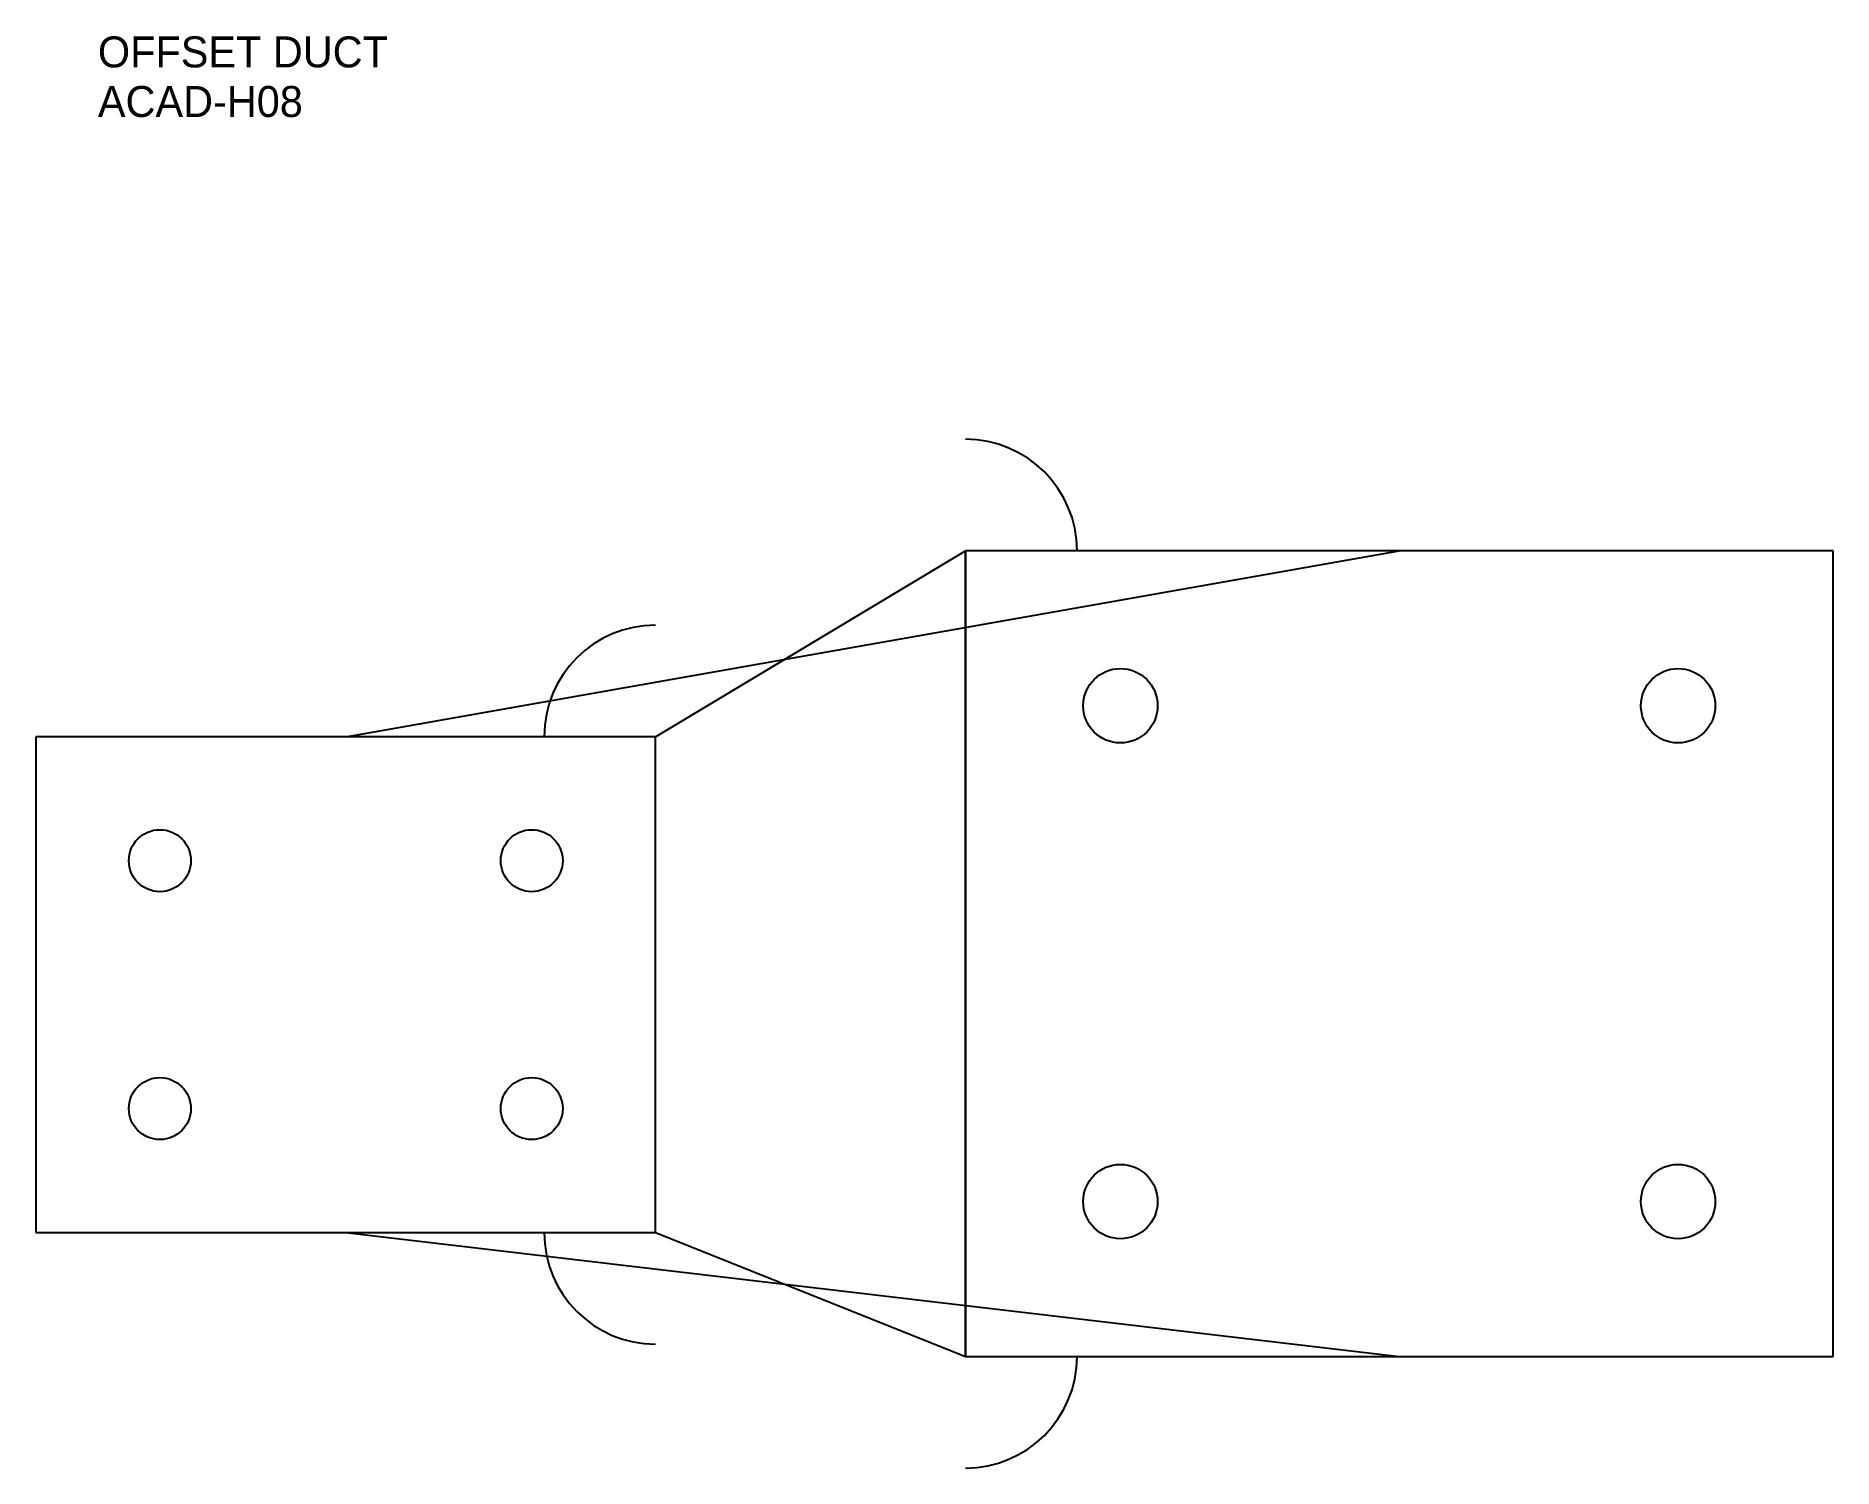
# Model space of a CAD drawing. Header units: millimetres. Extents: x 0 to 290, y -18 to 213.
import ezdxf

# ---------------------------------------------------------------- set-up
doc = ezdxf.new("R2010")
doc.units = ezdxf.units.MM
for name, color, linetype in [('ANNOTATION', 3, 'Continuous'), ('CENTER', 4, 'Continuous'), ('CUTOUT', 1, 'Continuous'), ('HOLE', 2, 'Continuous'), ('OUTLINE', 7, 'Continuous')]:
    doc.layers.add(name, color=color, linetype=linetype)

msp = doc.modelspace()

# ---------------------------------------------------------------- linework, layer by layer
at = {"layer": 'CENTER'}
for p, q in [((50, 100), (220, 130)), ((50, 20), (220, 0))]:
    msp.add_line(p, q, dxfattribs=at)
at = {"layer": 'CUTOUT'}
for centre, start, end in [((150, 130), 0, 90), ((100, 100), 90, 180), ((100, 20), 180, 270), ((150, 0), 270, 0)]:
    msp.add_arc(centre, 18, start, end, dxfattribs=at)
at = {"layer": 'HOLE'}
for centre, radius in [((175, 105), 6), ((265, 105), 6), ((20, 80), 5), ((80, 80), 5), ((20, 40), 5), ((80, 40), 5), ((175, 25), 6), ((265, 25), 6)]:
    msp.add_circle(centre, radius, dxfattribs=at)
at = {"layer": 'OUTLINE'}
for p, q in [((100, 100), (150, 130)), ((290, 130), (150, 130)), ((150, 130), (150, 0)), ((150, 0), (150, 130)), ((290, 0), (290, 130)), ((100, 100), (0, 100)), ((0, 100), (0, 20)), ((100, 20), (100, 100)), ((100, 20), (100, 100)), ((0, 20), (100, 20)), ((100, 20), (150, 0)), ((150, 0), (290, 0))]:
    msp.add_line(p, q, dxfattribs=at)

# ---------------------------------------------------------------- texts
at = {"layer": 'ANNOTATION'}
for s, p in [('OFFSET DUCT', (10, 208)), ('ACAD-H08', (10, 200))]:
    msp.add_text(s, height=5, dxfattribs=at).set_placement(p)

doc.saveas('drawing.dxf')
